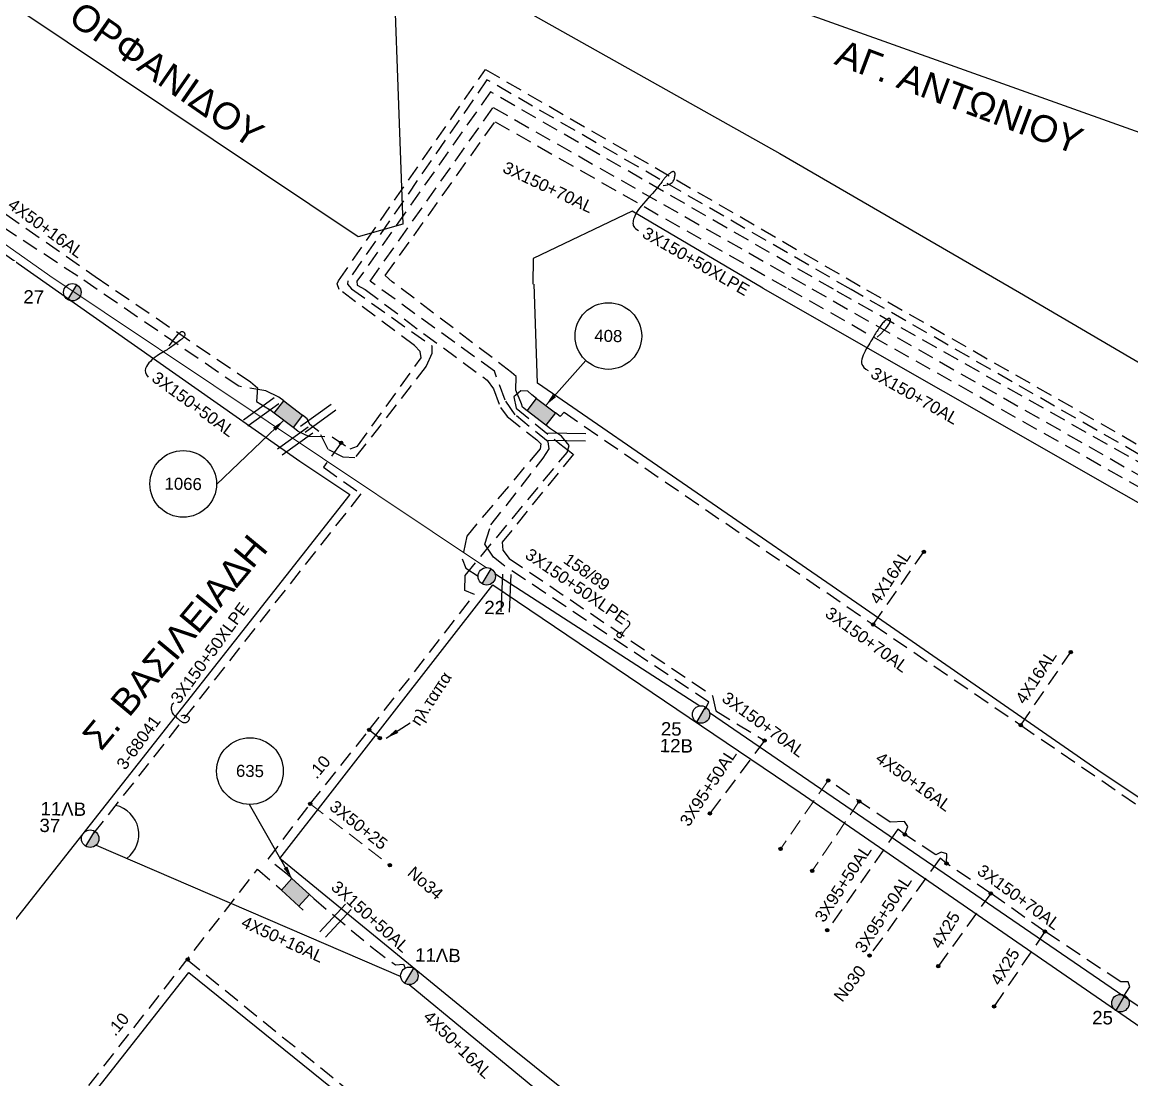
# Model space of a CAD drawing. Header units: millimetres. Extents: x 2875 to 4053, y 1200 to 1741.
# Drawn here: x 3272.6 to 3358.9, y 1269.2 to 1351.4 of the extents above; entities that cross this region are included whole.
import ezdxf

# ---------------------------------------------------------------- set-up
doc = ezdxf.new("R2010")
doc.units = ezdxf.units.MM
doc.linetypes.add('DASHED', pattern=[19.05, 12.7, -6.35])
for name, color, linetype in [('Link Box 4 Διευθύνσεων', 7, 'Continuous'), ('Γέφυρες Εναέριου Δικτύου', 7, 'Continuous'), ('Γυμνά εναέρια ΧΤ και ΦΟΠ (3Φ)   4x50+16AL', 7, 'Continuous'), ('Επιγραφές - Σχήματα', 7, 'Continuous'), ('Καλώδια ΧΤ   3x150+50AL', 7, 'DASHED'), ('Καλώδια ΧΤ   3x150+50AL XLPE', 7, 'DASHED'), ('Καλώδια ΧΤ   3x150+70AL', 7, 'DASHED'), ('Καλώδια ΧΤ   3x95+50CU', 7, 'DASHED'), ('Στύλος Ξύλινος', 7, 'Continuous'), ('Στύλος Ξύλινος @ 1', 7, 'Continuous'), ('Στύλος ΦΜ', 7, 'Continuous'), ('Στύλος ΦΜ @ 1', 7, 'Continuous'), ('Συνδέσεις', 7, 'Continuous'), ('Τομή', 7, 'Continuous'), ('Υπόβαθρο ΔΕΗ', 7, 'Continuous'), ('Υπόγεια Καλώδια Δικτύου ΧΤ   .10', 7, 'DASHED'), ('Υπόγεια καλώδια Δικτύου ΧΤ και Παρ. ΧΤ - 3X150+70 AL', 7, 'DASHED'), ('Υπόγεια καλώδια Παροχών ΧΤ   4x16AL', 7, 'DASHED'), ('Υπόγεια καλώδια Παροχών ΧΤ   4x25', 7, 'DASHED')]:
    doc.layers.add(name, color=color, linetype=linetype)
doc.layers.add('Άγνωστα', color=7, linetype='Continuous', lineweight=5)
doc.styles.get("Standard").update_dxf_attribs({"font": 'ARIAL.TTF'})
doc.linetypes.add('SYN_LINE', pattern='A,0.5,-0.0001,["/\\/\\/\\/",Standard,S=0.1,R=0,X=0,Y=-0.05],-0.25', length=0.7501)
doc.dimstyles.new('ISO-25', dxfattribs={"dimtxt": 2.5, "dimasz": 1, "dimexe": 1.25, "dimexo": 0.625, "dimtad": 1, "dimtxsty": 'Standard', "dimcen": 2.5, "dimadec": 0, "dimazin": 0, "dimtfac": 1, "dimtmove": 0, "dimatfit": 3, "dimfxl": 1.25, "dimarcsym": 0})

# ---------------------------------------------------------------- blocks, each defined once
blk = doc.blocks.new('LINK BOX 4 ΑΝΑΧΩΡΗΣΕΩΝ')
at = {"layer": 'Link Box 4 Διευθύνσεων', "ltscale": 40}
blk.add_hatch(color=256, dxfattribs=at).paths.add_polyline_path([(-3.54, 0), (-3.54, -4.67), (3.54, -4.67), (3.54, 0)])
for p, q in [((-3.54, 0), (-5.33, 0)), ((5.33, 0), (3.54, 0)), ((-3.54, -4.67), (-5.33, -4.67)), ((5.33, -4.67), (3.54, -4.67))]:
    blk.add_line(p, q, dxfattribs=at)
blk.add_lwpolyline([(-3.54, -4.67), (-3.54, 0), (3.54, 0), (3.54, -4.67)], close=True, dxfattribs=at)
blk = doc.blocks.new('ΥΠΑΡΧΩΝ ΤΣΙΜΕΝΤΕΝΙΟΣ ΣΤΥΛΟΣ')
at = {"layer": 'Στύλος ΦΜ'}
blk.add_hatch(color=256, dxfattribs=at).paths.add_polyline_path([(-1.29, -2.28, 0.574793), (2.62, 0, 0.268822), (1.3, 2.27)])
blk.add_line((-1.29, -2.28), (1.3, 2.27), dxfattribs=at)
blk.add_circle((0, 0), 2.62, dxfattribs=at)
at = {"layer": 'Στύλος ΦΜ', "flags": 4}
for tag, p in [('ΑΡΙΘΜΟΣ', (-4.68, 8.05)), ('ΤΥΠΟΣ', (-4.91, 3.03))]:
    blk.add_attdef(tag, p, '', height=4, dxfattribs=at)
blk = doc.blocks.new('ΥΠΑΡΧΩΝ ΞΥΛΙΝΟΣ ΣΤΥΛΟΣ')
at = {"layer": 'Στύλος Ξύλινος'}
h = blk.add_hatch(color=7, dxfattribs=at)
h.paths.add_polyline_path([(-2.62, 0, 0.270008), (-1.29, -2.28), (1.3, 2.27, 0.576266)])
h.paths.add_polyline_path([(-1.29, -2.28, 0.574793), (2.62, 0, 0.268822), (1.3, 2.27)])
at = {"layer": 'Στύλος Ξύλινος', "color": 7}
blk.add_line((-1.29, -2.28), (1.3, 2.27), dxfattribs=at)
blk.add_circle((0, 0), 2.62, dxfattribs=at)
at = {"layer": 'Στύλος Ξύλινος', "flags": 4}
for tag, p in [('ΑΡΙΘΜΟΣ', (-4.91, 8.6)), ('ΤΥΠΟΣ', (-4.85, 3.39))]:
    blk.add_attdef(tag, p, '', height=4, dxfattribs=at)
blk = doc.blocks.new('_ΣΥΝΔΕΣΗ')
at = {"layer": 'Συνδέσεις', "linetype": 'SYN_LINE', "ltscale": 40}
blk.add_hatch(color=256, dxfattribs=at).paths.add_polyline_path([(0.5, -0.01, 1), (-0.5, -0.01, 1)])
at = {"layer": 'Συνδέσεις'}
blk.add_circle((0, -0.01), 0.5, dxfattribs=at)
blk = doc.blocks.new('ΤΟΜΗ')
at = {"layer": 'Τομή', "ltscale": 40}
for p, q in [((-5.68, 0), (5.68, 0)), ((5.68, -2.33), (-5.68, -2.33))]:
    blk.add_line(p, q, dxfattribs=at)

msp = doc.modelspace()

# ---------------------------------------------------------------- linework, layer by layer
at = {"layer": 'Άγνωστα', "color": 173}
msp.add_lwpolyline([(3308.711, 1309.019), (3274.785, 1331.704), (3261.87, 1340.792), (3259.871, 1342.199)], dxfattribs=at)
at = {"layer": 'Άγνωστα', "color": 1, "linetype": 'DASHED', "ltscale": 0.1}
for points in [[(3335.28, 1292.482), (3331.543, 1287.119)], [(3337.685, 1290.857), (3334.026, 1285.447)]]:
    msp.add_lwpolyline(points, dxfattribs=at)
at = {"layer": 'Άγνωστα', "color": 2, "linetype": 'DASHED', "ltscale": 0.1}
msp.add_lwpolyline([(3295.015, 1290.655), (3301.212, 1285.889)], dxfattribs=at)
at = {"layer": 'Γέφυρες Εναέριου Δικτύου'}
msp.add_arc((3279.387, 1288.279), 2.316, 306.82707, 77.45784, dxfattribs=at)
at = {"layer": 'Γυμνά εναέρια ΧΤ και ΦΟΠ (3Φ)   4x50+16AL', "color": 151, "linetype": 'DASHED', "ltscale": 0.1}
msp.add_lwpolyline([(3235.535, 1362.012), (3236.018, 1362.371), (3236.497, 1362.194), (3236.79, 1361.825), (3236.991, 1361.211), (3237.429, 1360.878), (3238.205, 1360.219), (3239.622, 1359), (3243.131, 1355.823), (3243.619, 1355.363), (3248.244, 1352.166), (3257.504, 1346.038), (3268.24, 1338.679), (3278.307, 1331.644), (3290.367, 1323.466), (3290.913, 1322.996), (3290.852, 1321.946), (3291.854, 1321.305)], dxfattribs=at)
at = {"layer": 'Γυμνά εναέρια ΧΤ και ΦΟΠ (3Φ)   4x50+16AL', "color": 173, "linetype": 'DASHED', "ltscale": 0.1}
msp.add_lwpolyline([(3292.588, 1322.266), (3291.565, 1322.754), (3289.466, 1323.116), (3276.969, 1331.667), (3269.368, 1336.645), (3260.738, 1342.551), (3260.651, 1343.325), (3259.943, 1343.842), (3258.971, 1343.772), (3258.292, 1343.273), (3257.945, 1342.532), (3258.158, 1342.221), (3258.531, 1342.222)], dxfattribs=at)
at = {"layer": 'Γυμνά εναέρια ΧΤ και ΦΟΠ (3Φ)   4x50+16AL', "color": 1}
for points in [[(3309.375, 1308.568), (3325.29, 1298.275)], [(3326.051, 1297.768), (3358.251, 1275.707), (3365.718, 1270.687), (3386.94, 1256.332)]]:
    msp.add_lwpolyline(points, dxfattribs=at)
at = {"layer": 'Γυμνά εναέρια ΧΤ και ΦΟΠ (3Φ)   4x50+16AL', "color": 62, "ltscale": 0.1}
for points in [[(3278.384, 1287.459), (3302.049, 1277.228)], [(3302.698, 1276.619), (3316.465, 1265.274), (3341.262, 1245.444)]]:
    msp.add_lwpolyline(points, dxfattribs=at)
at = {"layer": 'Επιγραφές - Σχήματα'}
for points in [[(3322.452, 1338.719), (3322.63, 1338.751), (3322.778, 1338.785), (3322.899, 1338.822), (3322.997, 1338.862), (3323.075, 1338.905), (3323.138, 1338.953), (3323.188, 1339.006), (3323.229, 1339.065), (3323.265, 1339.129), (3323.295, 1339.198), (3323.319, 1339.269), (3323.339, 1339.341), (3323.354, 1339.412), (3323.364, 1339.479), (3323.37, 1339.543), (3323.371, 1339.6), (3323.367, 1339.649), (3323.359, 1339.69), (3323.348, 1339.724), (3323.334, 1339.751), (3323.317, 1339.772), (3323.298, 1339.788), (3323.278, 1339.798), (3323.256, 1339.804), (3323.233, 1339.806), (3323.209, 1339.804), (3323.185, 1339.799), (3323.159, 1339.79), (3323.133, 1339.779), (3323.105, 1339.765), (3323.077, 1339.749), (3323.047, 1339.731), (3323.016, 1339.711), (3322.984, 1339.689), (3322.951, 1339.666), (3322.917, 1339.64), (3322.881, 1339.612), (3322.844, 1339.582), (3322.806, 1339.55), (3322.767, 1339.515), (3322.727, 1339.477), (3322.685, 1339.437), (3322.644, 1339.395), (3322.601, 1339.35), (3322.559, 1339.303), (3322.518, 1339.253), (3322.477, 1339.202), (3322.437, 1339.147), (3322.397, 1339.091), (3322.356, 1339.03), (3322.31, 1338.962), (3322.256, 1338.884), (3322.191, 1338.796), (3322.111, 1338.693), (3322.015, 1338.574), (3321.898, 1338.436), (3321.76, 1338.279), (3321.604, 1338.105), (3321.436, 1337.919), (3321.261, 1337.724), (3321.086, 1337.526), (3320.916, 1337.329), (3320.756, 1337.136), (3320.612, 1336.953), (3320.489, 1336.783), (3320.386, 1336.625), (3320.302, 1336.479), (3320.235, 1336.343), (3320.183, 1336.218), (3320.145, 1336.102), (3320.119, 1335.994), (3320.103, 1335.893), (3320.097, 1335.798), (3320.103, 1335.709), (3320.123, 1335.625), (3320.16, 1335.544), (3320.216, 1335.465), (3320.296, 1335.388), (3320.4, 1335.312), (3320.533, 1335.236)], [(3339.087, 1326.942), (3339.361, 1327.197), (3339.579, 1327.415), (3339.749, 1327.6), (3339.876, 1327.756), (3339.967, 1327.886), (3340.03, 1327.994), (3340.069, 1328.083), (3340.093, 1328.158), (3340.106, 1328.221), (3340.11, 1328.273), (3340.105, 1328.315), (3340.093, 1328.347), (3340.074, 1328.37), (3340.049, 1328.383), (3340.018, 1328.389), (3339.982, 1328.386), (3339.942, 1328.375), (3339.897, 1328.357), (3339.849, 1328.331), (3339.798, 1328.297), (3339.743, 1328.256), (3339.686, 1328.207), (3339.626, 1328.15), (3339.565, 1328.085), (3339.501, 1328.013), (3339.437, 1327.934), (3339.372, 1327.849), (3339.307, 1327.761), (3339.244, 1327.671), (3339.181, 1327.58), (3339.121, 1327.489), (3339.064, 1327.399), (3339.01, 1327.313), (3338.958, 1327.227), (3338.906, 1327.14), (3338.853, 1327.05), (3338.796, 1326.955), (3338.736, 1326.853), (3338.668, 1326.741), (3338.593, 1326.617), (3338.509, 1326.481), (3338.419, 1326.334), (3338.326, 1326.179), (3338.233, 1326.018), (3338.143, 1325.854), (3338.06, 1325.69), (3337.986, 1325.529), (3337.925, 1325.373), (3337.88, 1325.224), (3337.856, 1325.083), (3337.856, 1324.948), (3337.886, 1324.819), (3337.949, 1324.695), (3338.05, 1324.575), (3338.193, 1324.459), (3338.382, 1324.346)], [(3284.06, 1326.251), (3284.244, 1326.506), (3284.402, 1326.721), (3284.536, 1326.899), (3284.65, 1327.043), (3284.747, 1327.157), (3284.829, 1327.244), (3284.9, 1327.306), (3284.962, 1327.348), (3285.019, 1327.372), (3285.069, 1327.38), (3285.114, 1327.376), (3285.153, 1327.36), (3285.187, 1327.336), (3285.216, 1327.305), (3285.239, 1327.27), (3285.256, 1327.233), (3285.269, 1327.195), (3285.274, 1327.156), (3285.272, 1327.115), (3285.261, 1327.072), (3285.241, 1327.026), (3285.209, 1326.975), (3285.165, 1326.92), (3285.108, 1326.859), (3285.038, 1326.792), (3284.955, 1326.72), (3284.863, 1326.644), (3284.765, 1326.566), (3284.662, 1326.488), (3284.557, 1326.411), (3284.453, 1326.335), (3284.352, 1326.264), (3284.256, 1326.198), (3284.164, 1326.135), (3284.074, 1326.075), (3283.985, 1326.017), (3283.894, 1325.96), (3283.8, 1325.901), (3283.702, 1325.841), (3283.597, 1325.777), (3283.484, 1325.709), (3283.364, 1325.636), (3283.239, 1325.557), (3283.111, 1325.472), (3282.981, 1325.38), (3282.851, 1325.281), (3282.722, 1325.173), (3282.597, 1325.057), (3282.477, 1324.931), (3282.37, 1324.796), (3282.283, 1324.654), (3282.223, 1324.503), (3282.2, 1324.344), (3282.219, 1324.178), (3282.29, 1324.006), (3282.419, 1323.828)], [(3319.236, 1304.009), (3319.081, 1303.966), (3318.97, 1303.922), (3318.897, 1303.878), (3318.857, 1303.834), (3318.843, 1303.791), (3318.849, 1303.75), (3318.869, 1303.712), (3318.898, 1303.678), (3318.93, 1303.649), (3318.963, 1303.626), (3318.997, 1303.607), (3319.031, 1303.594), (3319.065, 1303.587), (3319.096, 1303.586), (3319.125, 1303.591), (3319.15, 1303.603), (3319.171, 1303.621), (3319.189, 1303.646), (3319.205, 1303.676), (3319.22, 1303.71), (3319.234, 1303.749), (3319.25, 1303.791), (3319.268, 1303.836), (3319.289, 1303.883), (3319.314, 1303.931), (3319.342, 1303.981), (3319.375, 1304.031), (3319.41, 1304.081), (3319.448, 1304.131), (3319.488, 1304.181), (3319.529, 1304.23), (3319.572, 1304.278), (3319.616, 1304.325), (3319.659, 1304.371), (3319.701, 1304.415), (3319.74, 1304.458), (3319.776, 1304.5), (3319.808, 1304.542), (3319.834, 1304.583), (3319.853, 1304.624), (3319.864, 1304.664), (3319.866, 1304.703), (3319.859, 1304.741), (3319.841, 1304.776), (3319.813, 1304.809), (3319.771, 1304.837), (3319.717, 1304.862), (3319.649, 1304.881)], [(3285.001, 1297.51), (3285.063, 1297.539), (3285.132, 1297.553), (3285.206, 1297.554), (3285.282, 1297.544), (3285.356, 1297.525), (3285.426, 1297.499), (3285.487, 1297.468), (3285.538, 1297.434), (3285.575, 1297.398), (3285.6, 1297.361), (3285.613, 1297.323), (3285.617, 1297.285), (3285.613, 1297.248), (3285.603, 1297.211), (3285.587, 1297.176), (3285.568, 1297.142), (3285.547, 1297.109), (3285.524, 1297.079), (3285.499, 1297.051), (3285.472, 1297.026), (3285.444, 1297.005), (3285.414, 1296.986), (3285.383, 1296.971), (3285.35, 1296.96), (3285.317, 1296.953), (3285.282, 1296.95), (3285.247, 1296.952), (3285.211, 1296.956), (3285.174, 1296.965), (3285.138, 1296.977), (3285.102, 1296.992), (3285.066, 1297.01), (3285.031, 1297.031), (3284.995, 1297.055), (3284.959, 1297.083), (3284.92, 1297.114), (3284.88, 1297.149), (3284.836, 1297.188), (3284.788, 1297.231), (3284.735, 1297.279), (3284.677, 1297.331), (3284.615, 1297.388), (3284.552, 1297.449), (3284.49, 1297.515), (3284.43, 1297.585), (3284.375, 1297.659), (3284.326, 1297.738), (3284.287, 1297.821), (3284.257, 1297.907), (3284.239, 1297.996), (3284.234, 1298.087), (3284.241, 1298.177), (3284.262, 1298.266), (3284.297, 1298.353), (3284.346, 1298.435), (3284.412, 1298.512)]]:
    msp.add_lwpolyline(points, dxfattribs=at)
for centre in [(3318.185, 1327.025), (3285.147, 1315.529), (3290.335, 1293.21)]:
    msp.add_circle(centre, 2.59, dxfattribs=at)
at = {"layer": 'Καλώδια ΧΤ   3x150+50AL', "color": 62, "ltscale": 0.1}
msp.add_lwpolyline([(3295.291, 1283.299), (3299.829, 1279.483), (3301.65, 1278.139), (3302.255, 1278.188), (3302.408, 1277.896)], dxfattribs=at)
at = {"layer": 'Καλώδια ΧΤ   3x150+50AL XLPE', "color": 62, "linetype": 'DASHED', "ltscale": 0.1}
for points in [[(3294.049, 1319.63), (3294.891, 1319.228), (3296.717, 1319.196), (3298.111, 1318.26), (3298.696, 1318.466), (3303.645, 1325.335), (3303.564, 1325.821), (3303.128, 1326.286), (3297.273, 1330.634), (3297.119, 1331.092), (3297.22, 1331.32), (3308.628, 1347.742), (3338.253, 1330.618), (3376.93, 1308.526), (3373.266, 1302.288)], [(3297.414, 1318.728), (3296.047, 1316.826), (3298.951, 1314.756), (3278.188, 1288.378), (3278.188, 1288.378)]]:
    msp.add_lwpolyline(points, dxfattribs=at)
at = {"layer": 'Καλώδια ΧΤ   3x150+50AL XLPE', "color": 5, "linetype": 'DASHED', "ltscale": 0.1}
msp.add_lwpolyline([(3372.711, 1302.593), (3376.003, 1308.324), (3337.054, 1330.639), (3308.754, 1346.941), (3297.951, 1331.308), (3297.916, 1331.045), (3298.227, 1330.692), (3304.473, 1326.25), (3304.463, 1325.659), (3304.024, 1324.674), (3298.497, 1317.553), (3297.58, 1317.602), (3296.422, 1318.205), (3295.694, 1319.606), (3294.985, 1320.135), (3294.782, 1320.591)], dxfattribs=at)
at = {"layer": 'Καλώδια ΧΤ   3x150+50AL XLPE', "color": 30, "ltscale": 0.1}
msp.add_lwpolyline([(3312.241, 1322.453), (3311.917, 1322.743), (3311.395, 1322.777), (3310.851, 1322.288), (3311.019, 1321.41), (3314.428, 1318.637), (3315.473, 1317.841), (3309.943, 1311.011), (3309.998, 1310.375), (3310.469, 1309.733), (3326.283, 1299.069), (3326.545, 1297.882)], dxfattribs=at)
at = {"layer": 'Καλώδια ΧΤ   3x150+50AL XLPE', "color": 2, "linetype": 'DASHED', "ltscale": 0.1}
msp.add_lwpolyline([(3285.455, 1278.568), (3320.459, 1250.141), (3321.193, 1250.501), (3322.843, 1249.588), (3325.98, 1246.401), (3325.802, 1245.789)], dxfattribs=at)
at = {"layer": 'Καλώδια ΧΤ   3x150+70AL', "color": 30, "linetype": 'DASHED', "ltscale": 0.1}
msp.add_lwpolyline([(3311.507, 1321.492), (3311.446, 1321.742), (3310.992, 1322.81), (3311.01, 1323.873), (3310.666, 1324.193), (3301.396, 1331.249), (3300.853, 1331.722), (3309.38, 1343.684), (3332.123, 1330.723), (3373.076, 1307.57), (3371.032, 1303.514)], dxfattribs=at)
at = {"layer": 'Καλώδια ΧΤ   3x95+50CU', "color": 30, "linetype": 'DASHED', "ltscale": 0.1}
msp.add_lwpolyline([(3330.332, 1295.582), (3326.074, 1289.918)], dxfattribs=at)
at = {"layer": 'Καλώδια ΧΤ   3x95+50CU', "color": 1, "linetype": 'DASHED', "ltscale": 0.1}
for points in [[(3341.238, 1288.279), (3340.691, 1288.685), (3335.197, 1280.838)], [(3344.469, 1286.033), (3343.97, 1286.426), (3338.481, 1278.863)]]:
    msp.add_lwpolyline(points, dxfattribs=at)
at = {"layer": 'Υπόβαθρο ΔΕΗ'}
msp.add_lwpolyline([(3298.754, 1334.725), (3268.604, 1354.908), (3279.532, 1371.165), (3301.2, 1363.515), (3302.203, 1335.707)], close=True, dxfattribs=at)
for points in [[(3350.148, 1330.415), (3373.157, 1316.9), (3399.991, 1308.386), (3405.22, 1326.517), (3398.515, 1328.773), (3396.478, 1329.622), (3315.212, 1358.643), (3311.418, 1357.417), (3311.667, 1352.341), (3331.508, 1341.211), (3350.135, 1330.415)], [(3298.1, 1314.704), (3265.161, 1272.878), (3242.909, 1292.132), (3232.852, 1299.137), (3232.917, 1301.88), (3259.411, 1341.712), (3278.162, 1328.564), (3294.203, 1317.307), (3298.1, 1314.704)], [(3330.185, 1330.756), (3320.037, 1336.724), (3312.344, 1333.041), (3312.311, 1331.062)], [(3292.656, 1286.415), (3309.214, 1307.685), (3333.096, 1291.537), (3363.758, 1270.391), (3395.183, 1249.229), (3395.548, 1244.697), (3368.519, 1225.031), (3359.364, 1232.418), (3343.816, 1244.957), (3328.16, 1257.62), (3310.209, 1272.027), (3292.656, 1286.415)], [(3305.857, 1215.292), (3301.015, 1224.128), (3293.009, 1237.654), (3284.889, 1249.797), (3273.541, 1262.244), (3285.581, 1277.545), (3358.33, 1218.828), (3355.678, 1214.754)]]:
    msp.add_lwpolyline(points, dxfattribs=at)
at = {"layer": 'Υπόβαθρο ΔΕΗ', "ltscale": 0.1}
msp.add_lwpolyline([(3330.185, 1330.756), (3372.053, 1306.818), (3379.142, 1302.765), (3400.121, 1296.212), (3407.144, 1293.79), (3411.039, 1291.466), (3429.255, 1280.154), (3429.106, 1272.728), (3411.967, 1255.556), (3384.562, 1274.26), (3372.264, 1282.55), (3356.221, 1293.291), (3337.485, 1306.248), (3312.678, 1323.362), (3312.416, 1331.06)], dxfattribs=at)
at = {"layer": 'Υπόγεια Καλώδια Δικτύου ΧΤ   .10', "color": 2, "ltscale": 0.1}
for points in [[(3293.25, 1285.157), (3291.754, 1286.373), (3295.015, 1290.655), (3299.604, 1296.405), (3307.788, 1306.94), (3307.031, 1307.246), (3307.051, 1308.418), (3314.978, 1317.974), (3315.144, 1318.523), (3314.542, 1319.229), (3313.702, 1319.817)], [(3239.956, 1215.399), (3241.666, 1219.323), (3244.418, 1222.2), (3244.418, 1222.2), (3251.017, 1239.684), (3254.158, 1239.497), (3256.712, 1241.72), (3290.93, 1285.586), (3292.436, 1284.263)]]:
    msp.add_lwpolyline(points, dxfattribs=at)
at = {"layer": 'Υπόγεια καλώδια Δικτύου ΧΤ και Παρ. ΧΤ - 3X150+70 AL', "color": 85, "ltscale": 0.1}
msp.add_lwpolyline([(3372.152, 1302.899), (3375.206, 1308.265), (3335.672, 1330.662), (3309.031, 1346.004), (3298.652, 1331.296), (3298.654, 1330.988), (3299.276, 1330.645), (3303.825, 1327.224), (3308.768, 1323.605), (3309.258, 1322.929), (3309.811, 1321.459), (3310.331, 1320.767), (3312.628, 1318.944), (3312.927, 1318.635), (3312.879, 1318.251), (3307.181, 1311.478), (3306.827, 1309.712), (3307.104, 1308.974), (3308.058, 1308.353)], dxfattribs=at)
at = {"layer": 'Υπόγεια καλώδια Δικτύου ΧΤ και Παρ. ΧΤ - 3X150+70 AL', "color": 1, "ltscale": 0.1}
for points in [[(3325.7, 1298.009), (3326.002, 1298.565), (3310.007, 1309.234), (3309.252, 1309.838), (3308.581, 1310.85), (3309.056, 1312.338), (3313.13, 1317.518), (3313.577, 1318.245), (3313.499, 1318.789), (3310.948, 1320.901), (3310.163, 1322.048), (3309.332, 1324.298), (3299.676, 1331.278), (3309.236, 1344.789), (3333.998, 1330.691), (3373.994, 1307.925), (3371.591, 1303.207)], [(3358.251, 1275.707), (3358.71, 1276.448), (3358.578, 1276.817), (3358.018, 1276.818), (3352.109, 1280.736), (3347.9, 1283.705), (3344.469, 1286.033), (3344.491, 1286.772), (3344.061, 1286.895), (3343.641, 1286.701), (3341.238, 1288.279), (3341.464, 1288.907), (3341.212, 1289.299), (3340.09, 1289.232), (3335.28, 1292.482)]]:
    msp.add_lwpolyline(points, dxfattribs=at)
at = {"layer": 'Υπόγεια καλώδια Δικτύου ΧΤ και Παρ. ΧΤ - 3X150+70 AL', "color": 30, "ltscale": 0.1}
for points in [[(3314.435, 1320.779), (3314.74, 1321.094), (3338.769, 1304.596), (3350.24, 1296.779), (3359.634, 1290.335)], [(3326.545, 1297.882), (3330.332, 1295.582)]]:
    msp.add_lwpolyline(points, dxfattribs=at)
at = {"layer": 'Υπόγεια καλώδια Παροχών ΧΤ   4x16AL', "color": 30, "ltscale": 0.1}
for points in [[(3338.769, 1304.596), (3342.71, 1310.244)], [(3350.24, 1296.779), (3354.039, 1302.344)]]:
    msp.add_lwpolyline(points, dxfattribs=at)
at = {"layer": 'Υπόγεια καλώδια Παροχών ΧΤ   4x16AL', "color": 2, "ltscale": 0.1}
msp.add_lwpolyline([(3299.604, 1296.405), (3300.367, 1295.818)], dxfattribs=at)
at = {"layer": 'Υπόγεια καλώδια Παροχών ΧΤ   4x25', "color": 1, "ltscale": 0.1}
for points in [[(3347.9, 1283.705), (3343.911, 1278.173)], [(3352.109, 1280.736), (3348.159, 1274.917)]]:
    msp.add_lwpolyline(points, dxfattribs=at)

# ---------------------------------------------------------------- block references
at = {"layer": 'Link Box 4 Διευθύνσεων'}
for p, xscale, yscale, zscale, rotation in [((3293.685, 1321.429), 0.2590415103701418, 0.2590415103701418, 0.2590415103701418, 322.6481690689795), ((3313.338, 1321.616), 0.259041510370047, 0.259041510370047, 0.259041510370047, 322.6481690689641), ((3294.271, 1284.228), 0.2590415103701023, 0.2590415103701023, 0.2590415103701023, 317.6827999497951)]:
    msp.add_blockref('LINK BOX 4 ΑΝΑΧΩΡΗΣΕΩΝ', p, dxfattribs=dict(at, xscale=xscale, yscale=yscale, zscale=zscale, rotation=rotation))
at = {"layer": 'Στύλος Ξύλινος @ 1', "ltscale": 40}
ref = msp.add_blockref('ΥΠΑΡΧΩΝ ΞΥΛΙΝΟΣ ΣΤΥΛΟΣ', (3357.982, 1275.17), dxfattribs=dict(at, xscale=0.2590415103700448, yscale=0.2590415103700448, zscale=0.2590415103700448, rotation=359.0199368875902))
ref.add_attrib('ΤΥΠΟΣ', '25', (3355.78, 1273.535), dxfattribs={"layer": 'Στύλος Ξύλινος', "height": 1.0362, "rotation": 359.01994, "flags": 4})
at = {"layer": 'Στύλος ΦΜ @ 1', "ltscale": 40}
ref = msp.add_blockref('ΥΠΑΡΧΩΝ ΤΣΙΜΕΝΤΕΝΙΟΣ ΣΤΥΛΟΣ', (3276.528, 1330.427), dxfattribs=dict(at, xscale=0.2590415103700448, yscale=0.2590415103700448, zscale=0.2590415103700448, rotation=359.0199368875902))
ref.add_attrib('ΑΡΙΘΜΟΣ', '27', (3272.714, 1329.557), dxfattribs={"layer": 'Στύλος ΦΜ', "height": 1.0362, "rotation": 359.01994, "flags": 4})
ref = msp.add_blockref('ΥΠΑΡΧΩΝ ΤΣΙΜΕΝΤΕΝΙΟΣ ΣΤΥΛΟΣ', (3308.735, 1308.342), dxfattribs=dict(at, xscale=0.2590415103700448, yscale=0.2590415103700448, zscale=0.2590415103700448, rotation=359.0199368875902))
ref.add_attrib('ΤΥΠΟΣ', '22', (3308.538, 1305.416), dxfattribs={"layer": 'Στύλος ΦΜ', "height": 1.0362, "rotation": 359.01994, "flags": 4})
ref = msp.add_blockref('ΥΠΑΡΧΩΝ ΤΣΙΜΕΝΤΕΝΙΟΣ ΣΤΥΛΟΣ', (3325.393, 1297.605), dxfattribs=dict(at, xscale=0.2590415103700448, yscale=0.2590415103700448, zscale=0.2590415103700448, rotation=359.0199368875902))
ref.add_attrib('ΤΥΠΟΣ', '12B', (3322.177, 1294.683), dxfattribs={"layer": 'Στύλος ΦΜ', "height": 1.0362, "rotation": 359.01994, "flags": 4})
ref.add_attrib('ΑΡΙΘΜΟΣ', '25', (3322.261, 1295.984), dxfattribs={"layer": 'Στύλος ΦΜ', "height": 1.0362, "rotation": 359.01994, "flags": 4})
ref = msp.add_blockref('ΥΠΑΡΧΩΝ ΤΣΙΜΕΝΤΕΝΙΟΣ ΣΤΥΛΟΣ', (3277.92, 1287.953), dxfattribs=dict(at, xscale=0.2590415103700448, yscale=0.2590415103700448, zscale=0.2590415103700448, rotation=359.0199368875902))
ref.add_attrib('ΤΥΠΟΣ', '37', (3273.967, 1288.477), dxfattribs={"layer": 'Στύλος ΦΜ', "height": 1.0362, "rotation": 359.01994, "flags": 4})
ref.add_attrib('ΑΡΙΘΜΟΣ', '11ΛΒ', (3274.051, 1289.778), dxfattribs={"layer": 'Στύλος ΦΜ', "height": 1.0362, "rotation": 359.01994, "flags": 4})
ref = msp.add_blockref('ΥΠΑΡΧΩΝ ΤΣΙΜΕΝΤΕΝΙΟΣ ΣΤΥΛΟΣ', (3302.724, 1277.296), dxfattribs=dict(at, xscale=0.2590415103700448, yscale=0.2590415103700448, zscale=0.2590415103700448, rotation=359.0199368875902))
ref.add_attrib('ΤΥΠΟΣ', '11ΛΒ', (3303.164, 1278.406), dxfattribs={"layer": 'Στύλος ΦΜ', "height": 1.0362, "rotation": 359.01994, "flags": 4})
at = {"layer": 'Συνδέσεις', "xscale": 0.2590415103700448, "yscale": 0.2590415103700448, "zscale": 0.2590415103700448, "rotation": 359.0199368875902}
for p in [(3297.414, 1318.728), (3342.71, 1310.244), (3338.769, 1304.596), (3354.116, 1302.456), (3350.228, 1296.788), (3299.604, 1296.405), (3300.435, 1295.772), (3330.332, 1295.582), (3335.28, 1292.482), (3337.685, 1290.857), (3295.015, 1290.655), (3326.074, 1289.918), (3341.238, 1288.279), (3331.571, 1287.158), (3301.212, 1285.889), (3344.469, 1286.033), (3334.026, 1285.447), (3347.9, 1283.705), (3335.197, 1280.838), (3352.109, 1280.736), (3338.481, 1278.863), (3285.496, 1278.564), (3343.819, 1278.046), (3348.159, 1274.917)]:
    msp.add_blockref('_ΣΥΝΔΕΣΗ', p, dxfattribs=at)
at = {"layer": 'Τομή'}
for p, xscale, yscale, zscale, rotation in [((3291.02, 1321.373), 0.2590415103699889, 0.2590415103699889, 0.2590415103699889, 35.78661813656891), ((3295.454, 1320.878), 0.2590415103699889, 0.2590415103699889, 0.2590415103699889, 35.78661813656891), ((3293.672, 1319.115), 0.2590415103699889, 0.2590415103699889, 0.2590415103699889, 35.78661813656891), ((3314.958, 1319.479), 0.2590415103700448, 0.2590415103700448, 0.2590415103700448, 359.0199368875902), ((3309.929, 1307.048), 0.2590415103700157, 0.2590415103700157, 0.2590415103700157, 87.42725916739765), ((3296.765, 1281.783), 0.2590415103700806, 0.2590415103700806, 0.2590415103700806, 46.85522377243679)]:
    msp.add_blockref('ΤΟΜΗ', p, dxfattribs=dict(at, xscale=xscale, yscale=yscale, zscale=zscale, rotation=rotation))

# ---------------------------------------------------------------- texts
at = {"layer": 'Άγνωστα', "color": 7, "insert": (3297.015, 1291.018), "char_height": 0.9325, "width": 87.23055, "attachment_point": 1, "rotation": 321.6834}
msp.add_mtext('3X50+25', dxfattribs=at)
at = {"layer": 'Γυμνά εναέρια ΧΤ και ΦΟΠ (3Φ)   4x50+16AL', "color": 7, "char_height": 0.9325, "width": 87.23055, "attachment_point": 1}
for insert, rotation in [((3271.988, 1337.795), 324.05222), ((3339.415, 1294.772), 324.18226), ((3289.96, 1281.986), 335.37845), ((3304.381, 1274.688), 315.44432)]:
    msp.add_mtext('4X50+16AL', dxfattribs=dict(at, insert=insert, rotation=rotation))
at = {"layer": 'Επιγραφές - Σχήματα', "attachment_point": 1}
for s, insert, char_height, width, rotation in [('ΟΡΦΑΝΙΔΟΥ', (3277.285, 1353.167), 2.0723, 15.54428, 325.28279), ('ΑΓ. ΑΝΤΩΝΙΟΥ', (3336.385, 1350.127), 2.07233, 20.52812, 339.42291), ('Σ. ΒΑΣΙΛΕΙΑΔΗ', (3277.167, 1296.018), 2.07233, 20.52812, 50.29762)]:
    msp.add_mtext(s, dxfattribs=dict(at, insert=insert, char_height=char_height, width=width, rotation=rotation))
at = {"layer": 'Επιγραφές - Σχήματα', "color": 7, "char_height": 0.9325}
for s, insert, width, attachment_point, rotation in [('408', (3318.185, 1327.025), 0.64898, 5, 359.01994), ('1066', (3285.147, 1315.529), 0.64898, 5, 359.01994), ('158/89', (3315.151, 1310.21), 87.23055, 1, 324.90249), ('635', (3290.335, 1293.21), 0.64898, 5, 359.01994), ('No34', (3303.11, 1285.883), 87.23055, 1, 318.82831), ('No30', (3335.625, 1275.752), 87.23055, 1, 52.26677)]:
    msp.add_mtext(s, dxfattribs=dict(at, insert=insert, width=width, attachment_point=attachment_point, rotation=rotation))
at = {"layer": 'Καλώδια ΧΤ   3x150+50AL', "color": 7, "char_height": 0.9325, "width": 87.23055, "attachment_point": 1}
for insert, rotation in [((3283.168, 1324.336), 323.89143), ((3297.185, 1284.774), 318.16296)]:
    msp.add_mtext('3X150+50AL', dxfattribs=dict(at, insert=insert, rotation=rotation))
at = {"layer": 'Καλώδια ΧΤ   3x150+50AL XLPE', "color": 7}
for s, insert, char_height, width, attachment_point, rotation in [('3X150+50XLPE', (3324.994, 1332.824), 0.93255, 14.4278, 5, 330.02391), ('3X150+50XLPE', (3312.163, 1310.594), 0.93255, 87.23055, 1, 325.43115), ('3X150+50XLPE', (3284.091, 1298.902), 0.93255, 87.23055, 1, 53.95024), ('3-68041', (3279.885, 1293.781), 0.9325, 87.23055, 1, 53.95024)]:
    msp.add_mtext(s, dxfattribs=dict(at, insert=insert, char_height=char_height, width=width, attachment_point=attachment_point, rotation=rotation))
at = {"layer": 'Καλώδια ΧΤ   3x150+70AL', "color": 7, "insert": (3310.294, 1340.639), "char_height": 0.9325, "width": 87.23055, "attachment_point": 1, "rotation": 334.5891}
msp.add_mtext('3X150+70AL', dxfattribs=at)
at = {"layer": 'Καλώδια ΧΤ   3x95+50CU', "color": 7, "char_height": 0.9325, "width": 87.23055, "attachment_point": 1, "rotation": 56.65309}
for s, insert in [('ηλ.ταπα', (3302.73, 1297.151)), ('3X95+50AL', (3323.666, 1289.34)), ('3X95+50AL', (3334.15, 1281.886)), ('3X95+50AL', (3337.271, 1279.5))]:
    msp.add_mtext(s, dxfattribs=dict(at, insert=insert))
at = {"layer": 'Υπόγεια Καλώδια Δικτύου ΧΤ   .10', "color": 7, "char_height": 0.9325, "width": 87.23055, "attachment_point": 1, "rotation": 50.33348}
for insert in [(3294.796, 1293.125), (3279.147, 1273.13)]:
    msp.add_mtext('.10', dxfattribs=dict(at, insert=insert))
at = {"layer": 'Υπόγεια καλώδια Δικτύου ΧΤ και Παρ. ΧΤ - 3X150+70 AL', "color": 7, "char_height": 0.9325, "width": 87.23055, "attachment_point": 1}
for insert, rotation in [((3338.941, 1324.671), 330.21802), ((3335.503, 1306.039), 323.7561), ((3327.48, 1299.444), 323.7561), ((3347.32, 1286.023), 323.7561)]:
    msp.add_mtext('3X150+70AL', dxfattribs=dict(at, insert=insert, rotation=rotation))
at = {"layer": 'Υπόγεια καλώδια Παροχών ΧΤ   4x16AL', "color": 7, "char_height": 0.9325, "width": 87.23055, "attachment_point": 1, "rotation": 56.77514}
for insert in [(3338.421, 1306.607), (3349.752, 1298.844)]:
    msp.add_mtext('4X16AL', dxfattribs=dict(at, insert=insert))
at = {"layer": 'Υπόγεια καλώδια Παροχών ΧΤ   4x25', "color": 7, "char_height": 0.9325, "width": 87.23055, "attachment_point": 1, "rotation": 58.46647}
for insert in [(3343.183, 1279.816), (3347.811, 1276.954)]:
    msp.add_mtext('4X25', dxfattribs=dict(at, insert=insert))

# ---------------------------------------------------------------- leaders
at = {"layer": 'Επιγραφές - Σχήματα'}
for points in [[(3313.322, 1321.637), (3316.44, 1325.111)], [(3292.952, 1320.468), (3287.737, 1315.485)], [(3293.593, 1284.845), (3290.291, 1290.62)]]:
    msp.add_leader(points, dimstyle='ISO-25', override={"dimasz": 1, "dimgap": 0.625, "dimtad": 0}, dxfattribs=at)
at = {"layer": 'Επιγραφές - Σχήματα', "ltscale": 40}
msp.add_leader([(3300.931, 1295.772), (3302.797, 1296.966)], dimstyle='ISO-25', override={"dimasz": 1, "dimtad": 0}, dxfattribs=at)

doc.saveas('drawing.dxf')
